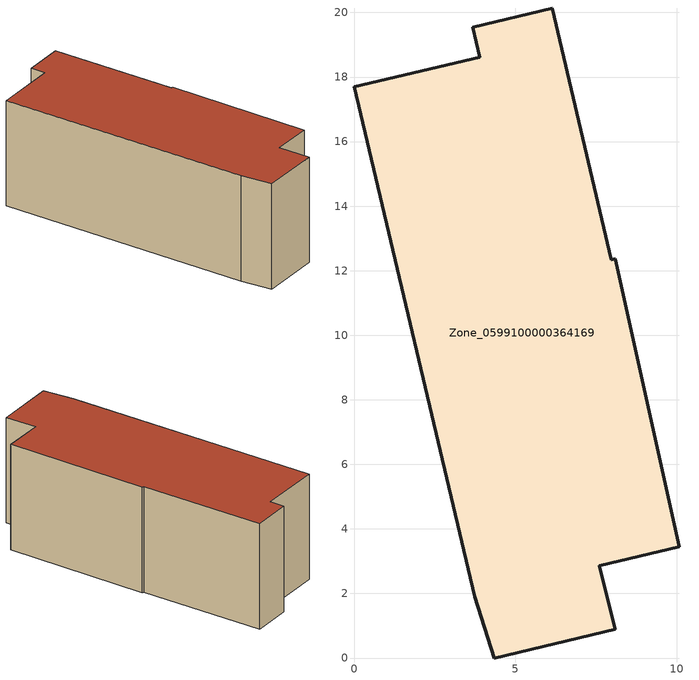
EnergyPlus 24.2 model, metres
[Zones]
Zone_0599100000364169
 floor ground (C_G): 6.13,20.14 7.98,12.34 8.09,12.37 10.08,3.44 7.6,2.85 8.09,0.89 4.34,0 3.73,1.89 0,17.7 3.89,18.62 3.68,19.55 z0
 wall outside (C_F): 4.34,0 8.09,0.89 7.6,2.85 10.08,3.44 8.09,12.37 7.98,12.34 6.13,20.14 3.68,19.55 3.89,18.62 0,17.7 3.73,1.89 4.34,0 z0:6.88
 roof outside (C_R): 7.98,12.34 6.13,20.14 3.68,19.55 3.89,18.62 0,17.7 3.73,1.89 4.34,0 8.09,0.89 7.6,2.85 10.08,3.44 8.09,12.37 z6.88
[BUILDING]
Pand.0599100000364169: North Axis=0; Terrain=City; Loads Convergence Tolerance Value=0.04; Temperature Convergence Tolerance Value=0.4; Solar Distribution=FullExterior; Maximum Number of Warmup Days=25; Minimum Number of Warmup Days=1
[Site:Location]
Rotterdam.The.Hague.AP_ZH_NLD Design_Conditions: Latitude=51.96; Longitude=4.45; Time Zone=1; Elevation=-4.5
[SITE:GROUNDTEMPERATURE:BUILDINGSURFACE]
18, 18, 18, 18, 18, 18, 18, 18, 18, 18, 18, 18
[MATERIAL] Thermal Absorptance=0.9; Solar Absorptance=0.7; Visible Absorptance=0.7
Name | Roughness | Thickness | Conductivity | Density | Specific Heat
G.D.1992-2005 | MediumSmooth | 0.15 | 0.06 | 540 | 1210
F.D.1992-2005 | Rough | 0.3 | 0.12 | 1920 | 840
R.D.1992-2005 | MediumRough | 0.2 | 0.08 | 1500 | 1000
[CONSTRUCTION]
C_G: G.D.1992-2005
C_F: F.D.1992-2005
C_R: R.D.1992-2005
[ZONE]
Zone_0599100000364169: Type=1; Multiplier=1; Ceiling Height=Autocalculate; Volume=Autocalculate; Floor Area=autocalculate; Part of Total Floor Area=Yes
[ZONEINFILTRATION:DESIGNFLOWRATE]
Infil_Zone_0599100000364169: Zone or ZoneList or Space or SpaceList=Zone_0599100000364169; Schedule=AlwaysOn; Design Flow Rate Calculation Method=Flow/Area; Flow Rate per Floor Area=0.0021; Constant Term Coefficient=1; Temperature Term Coefficient=0; Velocity Term Coefficient=0; Velocity Squared Term Coefficient=0
[HVACTEMPLATE:ZONE:IDEALLOADSAIRSYSTEM]
Zone_0599100000364169: Maximum Heating Supply Air Temperature=50; Minimum Cooling Supply Air Temperature=13; Maximum Heating Supply Air Humidity Ratio=0.0156; Minimum Cooling Supply Air Humidity Ratio=0.0077; Heating Limit=NoLimit; Cooling Limit=NoLimit; Dehumidification Control Type=ConstantSensibleHeatRatio; Cooling Sensible Heat Ratio=0.7; Dehumidification Setpoint=60; Humidification Control Type=None; Humidification Setpoint=30; Outdoor Air Method=None; Outdoor Air Flow Rate per Person=0.00944; Outdoor Air Flow Rate per Zone Floor Area=0; Outdoor Air Flow Rate per Zone=0; Demand Controlled Ventilation Type=None; Outdoor Air Economizer Type=NoEconomizer; Heat Recovery Type=None; Sensible Heat Recovery Effectiveness=0.7; Latent Heat Recovery Effectiveness=0.65
[ZONECONTROL:THERMOSTAT]
ThermostatControl_Zone_0599100000364169: Zone or ZoneList=Zone_0599100000364169; Control Type Schedule=DualSetpointControlType; Control 1=Thermostat_Zone_0599100000364169; Temperature Difference Between Cutout And Setpoint=0
[THERMOSTATSETPOINT:DUALSETPOINT]
Thermostat_Zone_0599100000364169: Heating Setpoint Temperature Schedule=HeatingSetpoint_Zone_0599100000364169; Cooling Setpoint Temperature Schedule=CoolingSetpoint_Zone_0599100000364169
[SCHEDULE:COMPACT]
HeatingSetpoint_Zone_0599100000364169: Through: 12/31, For: AllDays, Until: 24:00, 21
CoolingSetpoint_Zone_0599100000364169: Through: 12/31, For: AllDays, Until: 24:00, 24
DualSetpointControlType: Through: 12/31, For: AllDays, Until: 24:00, 4
AlwaysOn: Through: 12/31, For: AllDays, Until: 24:00, 1
